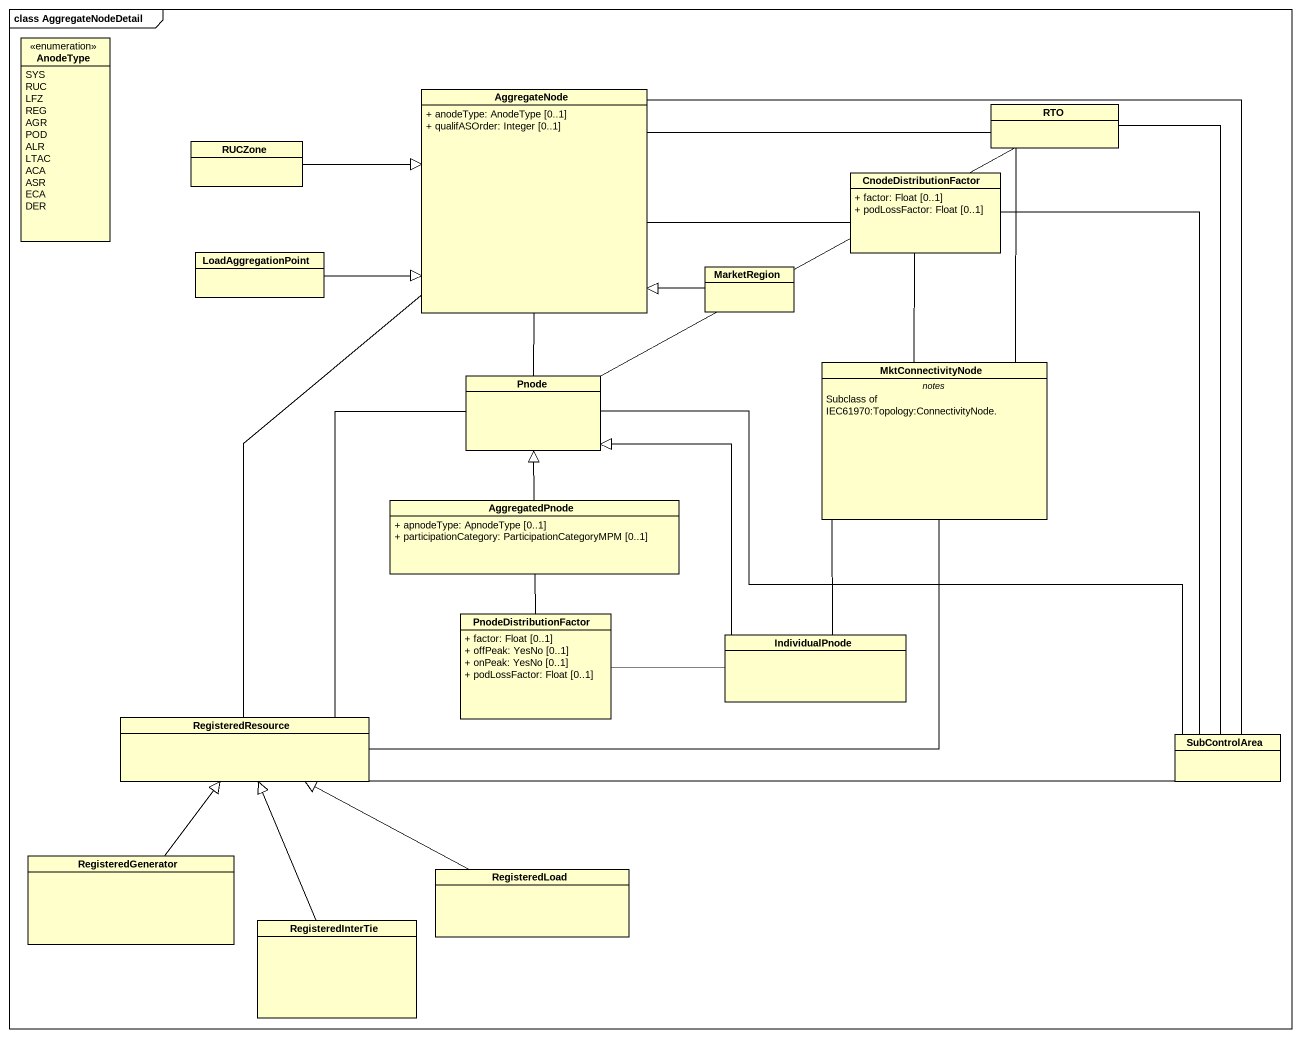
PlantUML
@startuml
mainframe class AggregateNodeDetail
hide circle
hide empty members
skinparam classAttributeIconSize 0
enum AnodeType {
  SYS
  RUC
  LFZ
  REG
  AGR
  POD
  ALR
  LTAC
  ACA
  ASR
  ECA
  DER
}
class AggregateNode {
  + anodeType: AnodeType [0..1]
  + qualifASOrder: Integer [0..1]
}
class RTO
class RUCZone
class CnodeDistributionFactor {
  + factor: Float [0..1]
  + podLossFactor: Float [0..1]
}
class LoadAggregationPoint
class MarketRegion
class MktConnectivityNode {
  -- notes --
  Subclass of IEC61970:Topology:ConnectivityNode.
}
class Pnode
class AggregatedPnode {
  + apnodeType: ApnodeType [0..1]
  + participationCategory: ParticipationCategoryMPM [0..1]
}
class PnodeDistributionFactor {
  + factor: Float [0..1]
  + offPeak: YesNo [0..1]
  + onPeak: YesNo [0..1]
  + podLossFactor: Float [0..1]
}
class IndividualPnode
class RegisteredResource
class SubControlArea
class RegisteredGenerator
class RegisteredLoad
class RegisteredInterTie
AggregateNode -right- CnodeDistributionFactor
AggregateNode -- Pnode
AggregateNode -- SubControlArea
RTO -left- AggregateNode
RTO -- MktConnectivityNode
RTO -left- Pnode
RTO -- SubControlArea
RUCZone -right-|> AggregateNode
CnodeDistributionFactor -- MktConnectivityNode
CnodeDistributionFactor -- SubControlArea
LoadAggregationPoint -right-|> AggregateNode
MarketRegion -left-|> AggregateNode
Pnode -- RegisteredResource
Pnode -right- SubControlArea
AggregatedPnode -up-|> Pnode
AggregatedPnode -- PnodeDistributionFactor
IndividualPnode -up- MktConnectivityNode
IndividualPnode -up-|> Pnode
IndividualPnode -left- PnodeDistributionFactor
RegisteredResource -up- AggregateNode
RegisteredResource -right- MktConnectivityNode
RegisteredResource -right- SubControlArea
RegisteredGenerator -up-|> RegisteredResource
RegisteredLoad -left-|> RegisteredResource
RegisteredInterTie -up-|> RegisteredResource
@enduml
